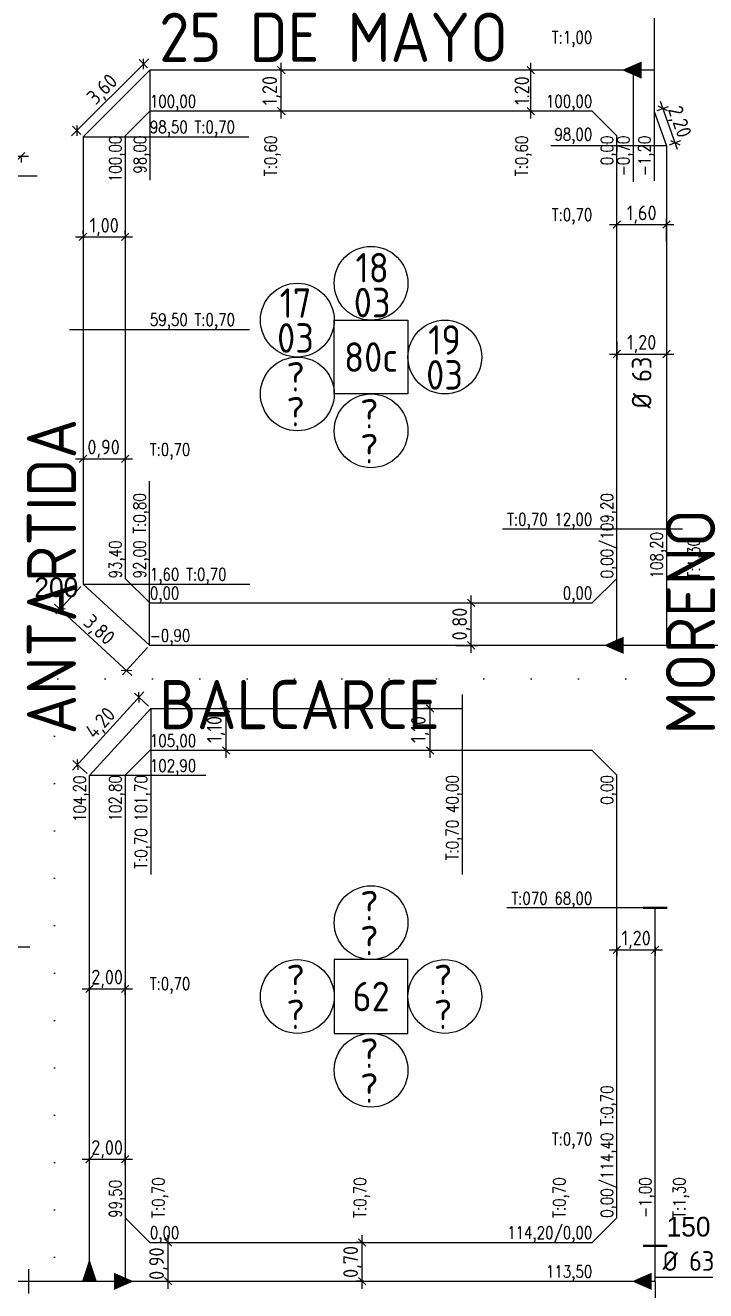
# Model space of a CAD drawing. Extents: x -48 to 13651, y -112 to 3468.
# Drawn here: x 2791.9 to 2930.3, y 1359.3 to 1616.6 of the extents above; entities that cross this region are included whole.
import ezdxf
from ezdxf.enums import TextEntityAlignment as Align

# ---------------------------------------------------------------- set-up
doc = ezdxf.new("R2010")
doc.units = 0
doc.header["$LTSCALE"] = 6
doc.header["$MEASUREMENT"] = 0
doc.linetypes.add('DOT2', pattern=[3.175, 0, -3.175])
doc.layers.get('0').update_dxf_attribs({"linetype": 'CONTINUOUS'})
doc.layers.get('DEFPOINTS').update_dxf_attribs({"linetype": 'CONTINUOUS'})
for name, color, linetype in [('A50', 40, 'CONTINUOUS'), ('AMPLIACIONES', 2, 'CONTINUOUS'), ('CAS', 7, 'CONTINUOUS'), ('Caño 110mm', 170, 'CONTINUOUS'), ('COTA', 2, 'CONTINUOUS'), ('Cotas', 7, 'CONTINUOUS'), ('MANZANAS', 7, 'CONTINUOUS'), ('NUMCASA', 12, 'CONTINUOUS'), ('NUMERO-CROQUIS', 13, 'CONTINUOUS'), ('NUMERO-MANZANA', 4, 'CONTINUOUS'), ('PROGRESIVA', 60, 'CONTINUOUS'), ('RADIO', 4, 'DOT2'), ('REDUCCIONES', 13, 'CONTINUOUS'), ('TXTDIAMETRO', 7, 'CONTINUOUS')]:
    doc.layers.add(name, color=color, linetype=linetype)
doc.layers.add('ATENCION', color=7, linetype='CONTINUOUS', plot=False)
doc.styles.add('ABADIMTCONDE', font='isocp.shx')
doc.styles.add('GEOSLAB703LTBT', font='isocp.shx', dxfattribs={"width": 0.9, "height": 8})
doc.styles.add('GOTHICE', font='GOTHICE.shx', dxfattribs={"height": 0.6})
doc.styles.add('ROMANS', font='romans.shx', dxfattribs={"width": 0.8, "height": 2.5})
doc.dimstyles.new('COTA02', dxfattribs={"dimtxt": 3, "dimasz": 1.5, "dimexe": 1.25, "dimexo": 0.625, "dimgap": 0.3, "dimtad": 1, "dimtoh": 1, "dimdsep": 46, "dimlunit": 6, "dimtxsty": 'ABADIMTCONDE', "dimblk1": 'OBLIQUE', "dimblk2": 'OBLIQUE', "dimsah": 1, "dimcen": 2.5, "dimdle": 1.5, "dimclrd": 60, "dimclre": 60, "dimclrt": 256, "dimadec": 0, "dimazin": 0, "dimtfac": 1, "dimtix": 1, "dimtofl": 0, "dimtmove": 0, "dimatfit": 0, "dimldrblk": 'OBLIQUE', "dimfxl": 1, "dimtolj": 1, "dimtzin": 0, "dimarcsym": 0})

# ---------------------------------------------------------------- blocks, each defined once
blk = doc.blocks.new('CUPLARED')
at = {"layer": 'REDUCCIONES'}
blk.add_lwpolyline([(4, 0, 0, 3.5, 0), (0, 0, 3.5, 3.5, 0)], format="xyseb", dxfattribs=at)
blk = doc.blocks.new('D63')
at = {"layer": 'TXTDIAMETRO', "color": 7, "ltscale": 0.1, "style": 'ABADIMTCONDE'}
blk.add_text('Ø 63', height=4, dxfattribs=at).set_placement((0, 0), align=Align.MIDDLE)
blk = doc.blocks.new('CUADRADO')
at = {"layer": 'NUMERO-MANZANA', "linetype": 'Continuous'}
blk.add_lwpolyline([(-7.5, -7.5), (7.5, -7.5), (7.5, 7.5), (-7.5, 7.5)], close=True, dxfattribs=at)
blk = doc.blocks.new('_OBLIQUE')
at = {"color": 0, "linetype": 'ByBlock'}
blk.add_line((-0.5, -0.5), (0.5, 0.5), dxfattribs=at)
blk = doc.blocks.new('*D1303')
at = {"layer": 'COTA', "color": 60, "lineweight": -2, "transparency": 16777216}
for p, q in [((2780.73, 1589.96), (2792.57, 1589.96)), ((2782.23, 1589.71), (2782.23, 1588.71)), ((2791.07, 1589.71), (2791.07, 1588.71))]:
    blk.add_line(p, q, dxfattribs=at)
at = {"layer": 'DEFPOINTS', "color": 0, "transparency": 16777216}
for p in [(2782.23, 1590.33), (2791.07, 1590.34), (2791.07, 1589.96)]:
    blk.add_point(p, dxfattribs=at)
at = {"layer": 'COTA', "color": 60, "lineweight": -2, "transparency": 16777216, "xscale": 1.5, "yscale": 1.5, "zscale": 1.5, "rotation": 180}
blk.add_blockref('_OBLIQUE', (2782.23, 1589.96), dxfattribs=at)
at = {"layer": 'COTA', "color": 60, "lineweight": -2, "transparency": 16777216, "xscale": 1.5, "yscale": 1.5, "zscale": 1.5}
blk.add_blockref('_OBLIQUE', (2791.07, 1589.96), dxfattribs=at)
at = {"layer": 'COTA', "transparency": 16777216, "insert": (2786.65, 1591.98), "char_height": 3, "attachment_point": 5, "style": 'ABADIMTCONDE'}
blk.add_mtext('\\A1;1,00', dxfattribs=at)
blk = doc.blocks.new('*D1304')
at = {"layer": 'COTA', "color": 60, "lineweight": -2, "transparency": 16777216}
for p, q in [((2801.32, 1594.12), (2817.02, 1609.8)), ((2816.78, 1607.92), (2815.08, 1609.62)), ((2803.2, 1594.36), (2801.5, 1596.07))]:
    blk.add_line(p, q, dxfattribs=at)
at = {"layer": 'DEFPOINTS', "color": 0, "transparency": 16777216}
for p in [(2815.96, 1608.74), (2817.22, 1607.48), (2803.64, 1593.92)]:
    blk.add_point(p, dxfattribs=at)
at = {"layer": 'COTA', "color": 60, "lineweight": -2, "transparency": 16777216, "xscale": 1.5, "yscale": 1.5, "zscale": 1.5}
for p, rotation in [((2815.96, 1608.74), 44.95702840239235), ((2802.38, 1595.18), 224.9570284023924)]:
    blk.add_blockref('_OBLIQUE', p, dxfattribs=dict(at, rotation=rotation))
at = {"layer": 'COTA', "transparency": 16777216, "insert": (2807.74, 1603.39), "char_height": 3, "attachment_point": 5, "rotation": 44.957, "style": 'ABADIMTCONDE'}
blk.add_mtext('\\A1;3,60', dxfattribs=at)
blk = doc.blocks.new('*D1305')
at = {"layer": 'COTA', "color": 60, "lineweight": -2, "transparency": 16777216}
for p, q in [((2803.64, 1574.18), (2803.64, 1574.81)), ((2812.23, 1574.18), (2812.23, 1574.81)), ((2802.14, 1573.56), (2813.73, 1573.56))]:
    blk.add_line(p, q, dxfattribs=at)
at = {"layer": 'DEFPOINTS', "color": 0, "transparency": 16777216}
for p in [(2803.64, 1573.56), (2812.23, 1573.56), (2812.23, 1573.56)]:
    blk.add_point(p, dxfattribs=at)
at = {"layer": 'COTA', "color": 60, "lineweight": -2, "transparency": 16777216, "xscale": 1.5, "yscale": 1.5, "zscale": 1.5, "rotation": 180}
blk.add_blockref('_OBLIQUE', (2803.64, 1573.56), dxfattribs=at)
at = {"layer": 'COTA', "color": 60, "lineweight": -2, "transparency": 16777216, "xscale": 1.5, "yscale": 1.5, "zscale": 1.5}
blk.add_blockref('_OBLIQUE', (2812.23, 1573.56), dxfattribs=at)
at = {"layer": 'COTA', "transparency": 16777216, "insert": (2807.94, 1575.58), "char_height": 3, "attachment_point": 5, "style": 'ABADIMTCONDE'}
blk.add_mtext('\\A1;1,00', dxfattribs=at)
blk = doc.blocks.new('*D1306')
at = {"layer": 'DEFPOINTS', "color": 0, "transparency": 16777216}
for p in [(2843.98, 1607.48), (2843.98, 1607.48), (2843.98, 1599.15)]:
    blk.add_point(p, dxfattribs=at)
at = {"layer": 'PROGRESIVA', "color": 60, "lineweight": -2, "transparency": 16777216}
for p, q in [((2843.98, 1597.65), (2843.98, 1608.98)), ((2843.35, 1607.48), (2842.73, 1607.48)), ((2843.35, 1599.15), (2842.73, 1599.15))]:
    blk.add_line(p, q, dxfattribs=at)
at = {"layer": 'PROGRESIVA', "color": 60, "lineweight": -2, "transparency": 16777216, "xscale": 1.5, "yscale": 1.5, "zscale": 1.5}
for p, rotation in [((2843.98, 1607.48), 90), ((2843.98, 1599.15), 270)]:
    blk.add_blockref('_OBLIQUE', p, dxfattribs=dict(at, rotation=rotation))
at = {"layer": 'PROGRESIVA', "transparency": 16777216, "insert": (2841.95, 1603.31), "char_height": 3, "attachment_point": 5, "rotation": 90, "style": 'ABADIMTCONDE'}
blk.add_mtext('\\A1;1,20', dxfattribs=at)
blk = doc.blocks.new('*D1307')
at = {"layer": 'DEFPOINTS', "color": 0, "transparency": 16777216}
for p in [(2894.71, 1607.48), (2894.71, 1607.48), (2894.71, 1599.15)]:
    blk.add_point(p, dxfattribs=at)
at = {"layer": 'PROGRESIVA', "color": 60, "lineweight": -2, "transparency": 16777216}
for p, q in [((2894.71, 1597.65), (2894.71, 1608.98)), ((2894.09, 1607.48), (2893.46, 1607.48)), ((2894.09, 1599.15), (2893.46, 1599.15))]:
    blk.add_line(p, q, dxfattribs=at)
at = {"layer": 'PROGRESIVA', "color": 60, "lineweight": -2, "transparency": 16777216, "xscale": 1.5, "yscale": 1.5, "zscale": 1.5}
for p, rotation in [((2894.71, 1607.48), 90), ((2894.71, 1599.15), 270)]:
    blk.add_blockref('_OBLIQUE', p, dxfattribs=dict(at, rotation=rotation))
at = {"layer": 'PROGRESIVA', "transparency": 16777216, "insert": (2892.91, 1603.31), "char_height": 3, "attachment_point": 5, "rotation": 90, "style": 'ABADIMTCONDE'}
blk.add_mtext('\\A1;1.20', dxfattribs=at)
blk = doc.blocks.new('*D1308')
at = {"layer": 'DEFPOINTS', "color": 0, "transparency": 16777216}
for p in [(2919.85, 1599.04), (2921.6, 1599.66), (2922.33, 1592.1)]:
    blk.add_point(p, dxfattribs=at)
at = {"layer": 'PROGRESIVA', "color": 60, "lineweight": -2, "transparency": 16777216}
for p, q in [((2924.58, 1591.31), (2921.09, 1601.07)), ((2920.44, 1599.25), (2922.77, 1600.08)), ((2922.92, 1592.31), (2925.25, 1593.15))]:
    blk.add_line(p, q, dxfattribs=at)
at = {"layer": 'PROGRESIVA', "color": 60, "lineweight": -2, "transparency": 16777216, "xscale": 1.5, "yscale": 1.5, "zscale": 1.5}
for p, rotation in [((2921.6, 1599.66), 109.681065124831), ((2924.08, 1592.73), 289.681065124831)]:
    blk.add_blockref('_OBLIQUE', p, dxfattribs=dict(at, rotation=rotation))
at = {"layer": 'PROGRESIVA', "transparency": 16777216, "insert": (2924.74, 1596.88), "char_height": 3, "attachment_point": 5, "rotation": 289.6811, "style": 'ABADIMTCONDE'}
blk.add_mtext('\\A1;2,20', dxfattribs=at)
blk = doc.blocks.new('*D1309')
at = {"layer": 'DEFPOINTS', "color": 0, "transparency": 16777216}
for p in [(2922.33, 1576.07), (2912.23, 1572.07), (2922.33, 1572.07)]:
    blk.add_point(p, dxfattribs=at)
at = {"layer": 'PROGRESIVA', "color": 60, "lineweight": -2, "transparency": 16777216}
for p, q in [((2912.23, 1572.69), (2912.23, 1577.32)), ((2922.33, 1572.69), (2922.33, 1577.32)), ((2910.73, 1576.07), (2923.83, 1576.07))]:
    blk.add_line(p, q, dxfattribs=at)
at = {"layer": 'PROGRESIVA', "color": 60, "lineweight": -2, "transparency": 16777216, "xscale": 1.5, "yscale": 1.5, "zscale": 1.5, "rotation": 180}
blk.add_blockref('_OBLIQUE', (2912.23, 1576.07), dxfattribs=at)
at = {"layer": 'PROGRESIVA', "color": 60, "lineweight": -2, "transparency": 16777216, "xscale": 1.5, "yscale": 1.5, "zscale": 1.5}
blk.add_blockref('_OBLIQUE', (2922.33, 1576.07), dxfattribs=at)
at = {"layer": 'PROGRESIVA', "transparency": 16777216, "insert": (2917.28, 1578.1), "char_height": 3, "attachment_point": 5, "style": 'ABADIMTCONDE'}
blk.add_mtext('\\A1;1,60', dxfattribs=at)
blk = doc.blocks.new('*D1310')
at = {"layer": 'DEFPOINTS', "color": 0, "transparency": 16777216}
for p in [(2912.23, 1552.85), (2922.33, 1552.85), (2922.33, 1549.76)]:
    blk.add_point(p, dxfattribs=at)
at = {"layer": 'PROGRESIVA', "color": 60, "lineweight": -2, "transparency": 16777216}
for p, q in [((2912.23, 1552.22), (2912.23, 1548.51)), ((2922.33, 1552.22), (2922.33, 1548.51)), ((2910.73, 1549.76), (2923.83, 1549.76))]:
    blk.add_line(p, q, dxfattribs=at)
at = {"layer": 'PROGRESIVA', "color": 60, "lineweight": -2, "transparency": 16777216, "xscale": 1.5, "yscale": 1.5, "zscale": 1.5, "rotation": 180}
blk.add_blockref('_OBLIQUE', (2912.23, 1549.76), dxfattribs=at)
at = {"layer": 'PROGRESIVA', "color": 60, "lineweight": -2, "transparency": 16777216, "xscale": 1.5, "yscale": 1.5, "zscale": 1.5}
blk.add_blockref('_OBLIQUE', (2922.33, 1549.76), dxfattribs=at)
at = {"layer": 'PROGRESIVA', "transparency": 16777216, "insert": (2917.28, 1551.79), "char_height": 3, "attachment_point": 5, "style": 'ABADIMTCONDE'}
blk.add_mtext('\\A1;1,20', dxfattribs=at)
blk = doc.blocks.new('Tapa')
at = {"layer": 'Cotas', "lineweight": 40, "ltscale": 3}
blk.add_line((-2.43, 0), (2.43, 0), dxfattribs=at)
blk = doc.blocks.new('*D1748')
at = {"layer": 'COTA', "color": 60, "lineweight": -2, "transparency": 16777216}
for p, q in [((2860.75, 1369.15), (2859.2, 1369.15)), ((2860.45, 1359.74), (2860.45, 1370.65)), ((2860.75, 1361.24), (2859.2, 1361.24))]:
    blk.add_line(p, q, dxfattribs=at)
at = {"layer": 'DEFPOINTS', "color": 0, "transparency": 16777216}
for p in [(2860.45, 1369.15), (2861.38, 1369.15), (2861.38, 1361.24)]:
    blk.add_point(p, dxfattribs=at)
at = {"layer": 'COTA', "color": 60, "lineweight": -2, "transparency": 16777216, "xscale": 1.5, "yscale": 1.5, "zscale": 1.5}
for p, rotation in [((2860.45, 1369.15), 90), ((2860.45, 1361.24), 270)]:
    blk.add_blockref('_OBLIQUE', p, dxfattribs=dict(at, rotation=rotation))
at = {"layer": 'COTA', "transparency": 16777216, "insert": (2858.43, 1365.18), "char_height": 3, "attachment_point": 5, "rotation": 90, "style": 'ABADIMTCONDE'}
blk.add_mtext('\\A1;0,70', dxfattribs=at)
blk = doc.blocks.new('*D1749')
at = {"layer": 'COTA', "color": 60, "lineweight": -2, "transparency": 16777216}
for p, q in [((2820.69, 1369.15), (2822.22, 1369.15)), ((2820.97, 1359.74), (2820.97, 1370.65)), ((2820.69, 1361.24), (2822.22, 1361.24))]:
    blk.add_line(p, q, dxfattribs=at)
at = {"layer": 'DEFPOINTS', "color": 0, "transparency": 16777216}
for p in [(2820.06, 1369.15), (2820.97, 1369.15), (2820.06, 1361.24)]:
    blk.add_point(p, dxfattribs=at)
at = {"layer": 'COTA', "color": 60, "lineweight": -2, "transparency": 16777216, "xscale": 1.5, "yscale": 1.5, "zscale": 1.5}
for p, rotation in [((2820.97, 1369.15), 90), ((2820.97, 1361.24), 270)]:
    blk.add_blockref('_OBLIQUE', p, dxfattribs=dict(at, rotation=rotation))
at = {"layer": 'COTA', "transparency": 16777216, "insert": (2818.95, 1364.83), "char_height": 3, "attachment_point": 5, "rotation": 90, "style": 'ABADIMTCONDE'}
blk.add_mtext('\\A1;0,90', dxfattribs=at)
blk = doc.blocks.new('*D1750')
at = {"layer": 'COTA', "color": 60, "lineweight": -2, "transparency": 16777216}
for p, q in [((2804.94, 1384.76), (2804.94, 1387.31)), ((2812.23, 1384.76), (2812.23, 1387.31)), ((2803.44, 1386.06), (2813.73, 1386.06))]:
    blk.add_line(p, q, dxfattribs=at)
at = {"layer": 'DEFPOINTS', "color": 0, "transparency": 16777216}
for p in [(2804.94, 1384.14), (2812.23, 1386.06), (2812.23, 1384.14)]:
    blk.add_point(p, dxfattribs=at)
at = {"layer": 'COTA', "color": 60, "lineweight": -2, "transparency": 16777216, "xscale": 1.5, "yscale": 1.5, "zscale": 1.5, "rotation": 180}
blk.add_blockref('_OBLIQUE', (2804.94, 1386.06), dxfattribs=at)
at = {"layer": 'COTA', "color": 60, "lineweight": -2, "transparency": 16777216, "xscale": 1.5, "yscale": 1.5, "zscale": 1.5}
blk.add_blockref('_OBLIQUE', (2812.23, 1386.06), dxfattribs=at)
at = {"layer": 'COTA', "transparency": 16777216, "insert": (2808.55, 1388.09), "char_height": 3, "attachment_point": 5, "style": 'ABADIMTCONDE'}
blk.add_mtext('\\A1;2,00', dxfattribs=at)
blk = doc.blocks.new('*D1751')
at = {"layer": 'COTA', "color": 60, "lineweight": -2, "transparency": 16777216}
for p, q in [((2803.44, 1420.7), (2813.73, 1420.7)), ((2804.94, 1419.4), (2804.94, 1421.95)), ((2812.23, 1419.4), (2812.23, 1421.95))]:
    blk.add_line(p, q, dxfattribs=at)
at = {"layer": 'DEFPOINTS', "color": 0, "transparency": 16777216}
for p in [(2812.23, 1420.7), (2804.94, 1418.78), (2812.23, 1418.78)]:
    blk.add_point(p, dxfattribs=at)
at = {"layer": 'COTA', "color": 60, "lineweight": -2, "transparency": 16777216, "xscale": 1.5, "yscale": 1.5, "zscale": 1.5, "rotation": 180}
blk.add_blockref('_OBLIQUE', (2804.94, 1420.7), dxfattribs=at)
at = {"layer": 'COTA', "color": 60, "lineweight": -2, "transparency": 16777216, "xscale": 1.5, "yscale": 1.5, "zscale": 1.5}
blk.add_blockref('_OBLIQUE', (2812.23, 1420.7), dxfattribs=at)
at = {"layer": 'COTA', "transparency": 16777216, "insert": (2808.55, 1422.73), "char_height": 3, "attachment_point": 5, "style": 'ABADIMTCONDE'}
blk.add_mtext('\\A1;2,00', dxfattribs=at)
blk = doc.blocks.new('*D1752')
at = {"layer": 'COTA', "color": 60, "lineweight": -2, "transparency": 16777216}
for p, q in [((2801.5, 1465.18), (2816.04, 1481.05)), ((2816.99, 1478.14), (2814.1, 1480.79)), ((2804.48, 1464.49), (2801.59, 1467.13))]:
    blk.add_line(p, q, dxfattribs=at)
at = {"layer": 'DEFPOINTS', "color": 0, "transparency": 16777216}
for p in [(2815.02, 1479.94), (2817.45, 1477.72), (2804.94, 1464.07)]:
    blk.add_point(p, dxfattribs=at)
at = {"layer": 'COTA', "color": 60, "lineweight": -2, "transparency": 16777216, "xscale": 1.5, "yscale": 1.5, "zscale": 1.5}
for p, rotation in [((2815.02, 1479.94), 47.50909150167799), ((2802.52, 1466.29), 227.509091501678)]:
    blk.add_blockref('_OBLIQUE', p, dxfattribs=dict(at, rotation=rotation))
at = {"layer": 'COTA', "transparency": 16777216, "insert": (2807.37, 1474.59), "char_height": 3, "attachment_point": 5, "rotation": 47.5091, "style": 'ABADIMTCONDE'}
blk.add_mtext('\\A1;4,20', dxfattribs=at)
blk = doc.blocks.new('*D1753')
at = {"layer": 'COTA', "color": 60, "lineweight": -2, "transparency": 16777216}
for p, q in [((2874.23, 1467.65), (2874.23, 1479.22)), ((2873.95, 1477.72), (2872.98, 1477.72)), ((2873.95, 1469.15), (2872.98, 1469.15))]:
    blk.add_line(p, q, dxfattribs=at)
at = {"layer": 'DEFPOINTS', "color": 0, "transparency": 16777216}
for p in [(2874.23, 1477.72), (2874.58, 1477.72), (2874.58, 1469.15)]:
    blk.add_point(p, dxfattribs=at)
at = {"layer": 'COTA', "color": 60, "lineweight": -2, "transparency": 16777216, "xscale": 1.5, "yscale": 1.5, "zscale": 1.5}
for p, rotation in [((2874.23, 1477.72), 90), ((2874.23, 1469.15), 270)]:
    blk.add_blockref('_OBLIQUE', p, dxfattribs=dict(at, rotation=rotation))
at = {"layer": 'COTA', "transparency": 16777216, "insert": (2872.2, 1473.44), "char_height": 3, "attachment_point": 5, "rotation": 90, "style": 'ABADIMTCONDE'}
blk.add_mtext('\\A1;1,10', dxfattribs=at)
blk = doc.blocks.new('*D1754')
at = {"layer": 'COTA', "color": 60, "lineweight": -2, "transparency": 16777216}
for p, q in [((2832.73, 1467.65), (2832.73, 1479.22)), ((2832.46, 1477.72), (2831.48, 1477.72)), ((2832.46, 1469.15), (2831.48, 1469.15))]:
    blk.add_line(p, q, dxfattribs=at)
at = {"layer": 'DEFPOINTS', "color": 0, "transparency": 16777216}
for p in [(2832.73, 1477.72), (2833.08, 1477.72), (2833.08, 1469.15)]:
    blk.add_point(p, dxfattribs=at)
at = {"layer": 'COTA', "color": 60, "lineweight": -2, "transparency": 16777216, "xscale": 1.5, "yscale": 1.5, "zscale": 1.5}
for p, rotation in [((2832.73, 1477.72), 90), ((2832.73, 1469.15), 270)]:
    blk.add_blockref('_OBLIQUE', p, dxfattribs=dict(at, rotation=rotation))
at = {"layer": 'COTA', "transparency": 16777216, "insert": (2830.7, 1473.44), "char_height": 3, "attachment_point": 5, "rotation": 90, "style": 'ABADIMTCONDE'}
blk.add_mtext('\\A1;1,10', dxfattribs=at)
blk = doc.blocks.new('*D1761')
at = {"layer": 'COTA', "color": 60, "lineweight": -2, "transparency": 16777216}
for p, q in [((2910.73, 1428.64), (2921.5, 1428.64)), ((2912.23, 1429.23), (2912.23, 1427.39)), ((2920, 1429.23), (2920, 1427.39))]:
    blk.add_line(p, q, dxfattribs=at)
at = {"layer": 'DEFPOINTS', "color": 0, "transparency": 16777216}
for p in [(2912.23, 1429.86), (2920, 1429.86), (2920, 1428.64)]:
    blk.add_point(p, dxfattribs=at)
at = {"layer": 'COTA', "color": 60, "lineweight": -2, "transparency": 16777216, "xscale": 1.5, "yscale": 1.5, "zscale": 1.5, "rotation": 180}
blk.add_blockref('_OBLIQUE', (2912.23, 1428.64), dxfattribs=at)
at = {"layer": 'COTA', "color": 60, "lineweight": -2, "transparency": 16777216, "xscale": 1.5, "yscale": 1.5, "zscale": 1.5}
blk.add_blockref('_OBLIQUE', (2920, 1428.64), dxfattribs=at)
at = {"layer": 'COTA', "transparency": 16777216, "insert": (2916.16, 1430.67), "char_height": 3, "attachment_point": 5, "style": 'ABADIMTCONDE'}
blk.add_mtext('\\A1;1,20', dxfattribs=at)
blk = doc.blocks.new('*D1788')
at = {"layer": 'DEFPOINTS', "color": 0, "transparency": 16777216}
for p in [(2803.64, 1502.96), (2817.17, 1490.53), (2812.49, 1485.45)]:
    blk.add_point(p, dxfattribs=at)
at = {"layer": 'PROGRESIVA', "color": 60, "lineweight": -2, "transparency": 16777216}
for p, q in [((2803.22, 1502.5), (2798.12, 1496.96)), ((2797.86, 1498.89), (2813.6, 1484.43)), ((2816.74, 1490.07), (2811.65, 1484.53))]:
    blk.add_line(p, q, dxfattribs=at)
at = {"layer": 'PROGRESIVA', "color": 60, "lineweight": -2, "transparency": 16777216, "xscale": 1.5, "yscale": 1.5, "zscale": 1.5}
for p, rotation in [((2798.97, 1497.88), 137.4177708432337), ((2812.49, 1485.45), 317.4177708432337)]:
    blk.add_blockref('_OBLIQUE', p, dxfattribs=dict(at, rotation=rotation))
at = {"layer": 'PROGRESIVA', "transparency": 16777216, "insert": (2806.74, 1493.48), "char_height": 3, "attachment_point": 5, "rotation": 317.4178, "style": 'ABADIMTCONDE'}
blk.add_mtext('\\A1;3,80', dxfattribs=at)
blk = doc.blocks.new('*D1789')
at = {"layer": 'DEFPOINTS', "color": 0, "transparency": 16777216}
for p in [(2803.64, 1528.86), (2812.23, 1528.86), (2812.23, 1528.47)]:
    blk.add_point(p, dxfattribs=at)
at = {"layer": 'PROGRESIVA', "color": 60, "lineweight": -2, "transparency": 16777216}
for p, q in [((2802.14, 1528.47), (2813.73, 1528.47)), ((2803.64, 1528.23), (2803.64, 1527.22)), ((2812.23, 1528.23), (2812.23, 1527.22))]:
    blk.add_line(p, q, dxfattribs=at)
at = {"layer": 'PROGRESIVA', "color": 60, "lineweight": -2, "transparency": 16777216, "xscale": 1.5, "yscale": 1.5, "zscale": 1.5, "rotation": 180}
blk.add_blockref('_OBLIQUE', (2803.64, 1528.47), dxfattribs=at)
at = {"layer": 'PROGRESIVA', "color": 60, "lineweight": -2, "transparency": 16777216, "xscale": 1.5, "yscale": 1.5, "zscale": 1.5}
blk.add_blockref('_OBLIQUE', (2812.23, 1528.47), dxfattribs=at)
at = {"layer": 'PROGRESIVA', "transparency": 16777216, "insert": (2807.83, 1530.49), "char_height": 3, "attachment_point": 5, "style": 'ABADIMTCONDE'}
blk.add_mtext('\\A1;0,90', dxfattribs=at)
blk = doc.blocks.new('*D1790')
at = {"layer": 'DEFPOINTS', "color": 0, "transparency": 16777216}
for p in [(2878.85, 1499.15), (2882.62, 1499.15), (2878.85, 1490.53)]:
    blk.add_point(p, dxfattribs=at)
at = {"layer": 'PROGRESIVA', "color": 60, "lineweight": -2, "transparency": 16777216}
for p, q in [((2882.62, 1489.03), (2882.62, 1500.65)), ((2879.48, 1499.15), (2883.87, 1499.15)), ((2879.48, 1490.53), (2883.87, 1490.53))]:
    blk.add_line(p, q, dxfattribs=at)
at = {"layer": 'PROGRESIVA', "color": 60, "lineweight": -2, "transparency": 16777216, "xscale": 1.5, "yscale": 1.5, "zscale": 1.5}
for p, rotation in [((2882.62, 1499.15), 90), ((2882.62, 1490.53), 270)]:
    blk.add_blockref('_OBLIQUE', p, dxfattribs=dict(at, rotation=rotation))
at = {"layer": 'PROGRESIVA', "transparency": 16777216, "insert": (2880.6, 1494.86), "char_height": 3, "attachment_point": 5, "rotation": 90, "style": 'ABADIMTCONDE'}
blk.add_mtext('\\A1;0,80', dxfattribs=at)

msp = doc.modelspace()

# ---------------------------------------------------------------- linework, layer by layer
at = {"layer": 'A50', "ltscale": 0.1}
for p, q in [((2817.218, 1607.479), (2803.64, 1593.922)), ((2915.562, 1607.479), (2817.218, 1607.479)), ((2803.64, 1593.922), (2803.64, 1554.752))]:
    msp.add_line(p, q, dxfattribs=at)
at = {"layer": 'A50'}
for p, q in [((2803.64, 1554.752), (2803.64, 1502.965)), ((2803.64, 1502.965), (2817.168, 1490.533)), ((2817.168, 1490.533), (2912.234, 1490.533)), ((2804.944, 1464.067), (2817.451, 1477.721)), ((2817.451, 1477.721), (2880.777, 1477.721)), ((2804.944, 1361.235), (2804.944, 1464.067)), ((2920.003, 1368.456), (2920.003, 1437.145)), ((2811.928, 1361.235), (2920.003, 1361.235))]:
    msp.add_line(p, q, dxfattribs=at)
at = {"layer": 'CAS', "ltscale": 0.1}
for p, q in [((2794.3, 1585.924), (2787.849, 1585.924)), ((2800.904, 1554.752), (2806.377, 1554.752)), ((2925.56, 1514.161), (2919.11, 1514.161)), ((2880.777, 1480.548), (2880.777, 1474.894)), ((2792.846, 1429.145), (2787.192, 1429.145)), ((2792.614, 1358.735), (2792.614, 1363.735))]:
    msp.add_line(p, q, dxfattribs=at)
at = {"layer": 'Caño 110mm', "ltscale": 0.1}
for p, q in [((2919.854, 1657.192), (2919.854, 1599.039)), ((2919.74, 1607.479), (2915.562, 1607.479)), ((2919.854, 1599.039), (2922.335, 1592.103)), ((2922.335, 1592.103), (2922.335, 1514.161)), ((2922.335, 1514.161), (2922.335, 1490.533)), ((2912.234, 1490.533), (2922.335, 1490.533)), ((2922.335, 1490.533), (2934.762, 1490.533)), ((2674.298, 1361.235), (2792.614, 1361.235))]:
    msp.add_line(p, q, dxfattribs=at)
at = {"layer": 'Caño 110mm'}
for p, q in [((2920.003, 1362.05), (2920.003, 1368.456)), ((2792.614, 1361.235), (2804.944, 1361.235)), ((2804.944, 1361.235), (2811.928, 1361.235)), ((2920.003, 1361.235), (2920.003, 1362.05)), ((2920.003, 1362.05), (2934.27, 1362.05)), ((2920.003, 1361.235), (2920.003, 1347.658))]:
    msp.add_line(p, q, dxfattribs=at)
at = {"layer": 'MANZANAS'}
for p, q in [((2817.234, 1599.145), (2812.234, 1594.145)), ((2907.234, 1599.145), (2817.234, 1599.145)), ((2907.234, 1599.145), (2912.234, 1594.145)), ((2812.234, 1594.145), (2812.234, 1504.145)), ((2912.234, 1504.145), (2912.234, 1594.145)), ((2812.234, 1504.145), (2817.234, 1499.145)), ((2912.234, 1504.145), (2907.234, 1499.145)), ((2817.234, 1499.145), (2907.234, 1499.145)), ((2817.234, 1469.145), (2812.234, 1464.145)), ((2907.234, 1469.145), (2817.234, 1469.145)), ((2907.234, 1469.145), (2912.234, 1464.145)), ((2812.234, 1464.145), (2812.234, 1374.145)), ((2912.234, 1374.145), (2912.234, 1464.145)), ((2817.234, 1369.145), (2812.234, 1374.145)), ((2907.234, 1369.145), (2912.234, 1374.145)), ((2817.234, 1369.145), (2907.234, 1369.145))]:
    msp.add_line(p, q, dxfattribs=at)
at = {"layer": 'NUMERO-CROQUIS'}
for centre in [(2862.234, 1564.145), (2847.234, 1556.645), (2877.234, 1549.145), (2847.234, 1541.645), (2862.234, 1534.145), (2862.234, 1434.145), (2847.234, 1419.145), (2877.234, 1419.145), (2862.234, 1404.145)]:
    msp.add_circle(centre, 7.5, dxfattribs=at)
at = {"layer": 'NUMERO-MANZANA'}
msp.add_lwpolyline([(2854.734, 1556.645), (2869.734, 1556.645), (2869.734, 1541.645), (2854.734, 1541.645)], close=True, dxfattribs=at)
at = {"layer": 'PROGRESIVA'}
for p, q in [((2817.218, 1607.479), (2817.218, 1585.103)), ((2915.562, 1607.479), (2915.562, 1584.794)), ((2919.854, 1599.039), (2919.854, 1584.948)), ((2803.64, 1593.922), (2837.344, 1593.922)), ((2922.335, 1592.103), (2898.777, 1592.103)), ((2803.64, 1554.752), (2837.532, 1554.752)), ((2817.168, 1490.533), (2817.168, 1523.926)), ((2922.335, 1514.161), (2888.974, 1514.161)), ((2803.64, 1502.965), (2837.587, 1502.965)), ((2912.234, 1490.533), (2912.234, 1504.145)), ((2817.451, 1477.721), (2817.451, 1443.923)), ((2880.777, 1477.721), (2880.777, 1443.923)), ((2828.619, 1464.067), (2804.944, 1464.067)), ((2920.003, 1437.145), (2889.873, 1437.145)), ((2812.234, 1374.145), (2812.234, 1361.235))]:
    msp.add_line(p, q, dxfattribs=at)
at = {"layer": 'RADIO', "color": 4, "ltscale": 0.5}
for p, q in [((2288.412, 1483.715), (3317.931, 1483.715)), ((2797.835, 971.543), (2797.835, 1483.715))]:
    msp.add_line(p, q, dxfattribs=at)
at = {"layer": 'REDUCCIONES'}
msp.add_lwpolyline([(2804.944, 1361.235, 3, 0, 0), (2804.944, 1365.795, 0, 0, 0)], format="xyseb", dxfattribs=at)

# ---------------------------------------------------------------- block references
at = {"layer": 'AMPLIACIONES', "ltscale": 0.1}
for name, p, rotation in [('CUPLARED', (2917.274, 1607.479), 180), ('D63', (2917.274, 1543.955), 90)]:
    msp.add_blockref(name, p, dxfattribs=dict(at, rotation=rotation))
msp.add_blockref('CUADRADO', (2862.234, 1419.145), dxfattribs=at)
at = {"layer": 'CAS'}
for name, p in [('Tapa', (2920.003, 1437.145)), ('Tapa', (2920.003, 1368.456)), ('CUPLARED', (2809.928, 1361.235))]:
    msp.add_blockref(name, p, dxfattribs=at)
at = {"layer": 'CAS', "rotation": 180}
msp.add_blockref('CUPLARED', (2919.317, 1361.235), dxfattribs=at)
at = {"layer": 'PROGRESIVA', "rotation": 180}
msp.add_blockref('CUPLARED', (2913.612, 1490.533), dxfattribs=at)
at = {"layer": 'TXTDIAMETRO'}
msp.add_blockref('D63', (2926.801, 1365.367), dxfattribs=at)

# ---------------------------------------------------------------- texts
at = {"layer": 'ATENCION', "style": 'GEOSLAB703LTBT'}
for s, p in [('25 DE MAYO', (2819.141, 1614.145)), ('BALCARCE', (2819.141, 1478.487))]:
    msp.add_text(s, height=10, dxfattribs=at).set_placement(p, align=Align.MIDDLE_LEFT)
for s, p in [('ANTARTIDA', (2797.234, 1472.415)), ('MORENO', (2927.234, 1472.415))]:
    msp.add_text(s, height=10, rotation=90, dxfattribs=at).set_placement(p, align=Align.MIDDLE_LEFT)
at = {"layer": 'NUMCASA', "linetype": 'Continuous', "style": 'GOTHICE'}
msp.add_text('200', height=4, dxfattribs=at).set_placement((2798.209, 1499.145), align=Align.BOTTOM_CENTER)
at = {"layer": 'NUMCASA', "color": 12, "linetype": 'Continuous', "style": 'GOTHICE'}
msp.add_text('150', height=4, dxfattribs=at).set_placement((2926.819, 1369.145), align=Align.BOTTOM_CENTER)
at = {"layer": 'NUMERO-CROQUIS', "style": 'GEOSLAB703LTBT'}
for s, p in [('18', (2862.458, 1567.32)), ('17', (2846.866, 1560.116)), ('03', (2862.458, 1560.228)), ('03', (2846.866, 1553.024)), ('19', (2877.185, 1552.616)), ('?', (2846.866, 1545.116)), ('03', (2877.185, 1545.524)), ('?', (2846.866, 1538.024)), ('?', (2861.866, 1537.616)), ('?', (2861.866, 1530.524)), ('?', (2861.866, 1437.616)), ('?', (2861.866, 1430.524)), ('?', (2846.866, 1422.616)), ('?', (2876.866, 1422.616)), ('?', (2846.866, 1415.524)), ('?', (2876.866, 1415.524)), ('?', (2861.866, 1407.616)), ('?', (2861.866, 1400.524))]:
    msp.add_text(s, height=6, dxfattribs=at).set_placement(p, align=Align.MIDDLE)
at = {"layer": 'NUMERO-MANZANA', "style": 'GEOSLAB703LTBT'}
for s, p in [('80c', (2862.234, 1549.145)), ('62', (2862.234, 1419.145))]:
    msp.add_text(s, height=6, dxfattribs=at).set_placement(p, align=Align.MIDDLE)
at = {"layer": 'PROGRESIVA', "style": 'ROMANS', "width": 0.8}
for s, p in [('T:1,00', (2907.234, 1612.137)), ('100,00', (2907.234, 1599.145)), ('98,00', (2907.234, 1592.41)), ('T:0,70', (2907.234, 1576.073)), ('T:0,70 12,00', (2907.234, 1514.161)), ('0,00', (2907.234, 1499.145)), ('T:070 68,00', (2907.234, 1437.118)), ('T:0,70', (2907.234, 1388.172)), ('114,20/0,00', (2907.234, 1369.145)), ('113,50', (2907.234, 1361.235))]:
    msp.add_text(s, height=2.5, dxfattribs=at).set_placement(p, align=Align.BOTTOM_RIGHT)
for s, p in [('100,00', (2817.234, 1599.145)), ('98,50 T:0,70', (2817.234, 1593.922)), ('59,50 T:0,70', (2817.234, 1554.752)), ('T:0,70', (2817.234, 1528.349)), ('1,60 T:0,70', (2817.234, 1502.965)), ('0,00', (2817.234, 1499.145)), ('-0,90', (2817.234, 1490.533)), ('105,00', (2817.234, 1469.145)), ('102,90', (2817.234, 1464.083)), ('T:0,70', (2817.234, 1419.731)), ('0,00', (2817.234, 1369.145))]:
    msp.add_text(s, height=2.5, dxfattribs=at).set_placement(p, align=Align.BOTTOM_LEFT)
for s, p in [('100,00', (2812.234, 1594.145)), ('98,00', (2817.218, 1594.145)), ('T:0,60', (2843.823, 1594.145)), ('T:0,60', (2894.868, 1594.145)), ('0,00', (2912.234, 1594.145)), ('-0,70', (2915.562, 1594.145)), ('-1,20', (2919.854, 1594.145)), ('104,20', (2804.944, 1464.067)), ('102,80', (2812.234, 1464.145)), ('T:0,70 101,70', (2817.451, 1464.145)), ('T:0,70 40,00', (2880.777, 1464.145)), ('0,00', (2912.234, 1464.145))]:
    msp.add_text(s, height=2.5, rotation=90, dxfattribs=at).set_placement(p, align=Align.BOTTOM_RIGHT)
for s, p in [('92,00 T:0,80', (2817.168, 1504.145)), ('0,00/109,20', (2912.234, 1504.145)), ('108,20', (2922.335, 1504.145)), ('93,40', (2812.234, 1504.145)), ('T:1,30', (2929.894, 1504.145)), ('0,00/114,40 T:0,70', (2912.234, 1374.145)), ('99,50', (2812.234, 1374.145)), ('T:0,70', (2820.967, 1374.145)), ('T:0,70', (2861.999, 1374.145)), ('T:0,70', (2902.531, 1374.145)), ('-1,00', (2920.003, 1374.145)), ('T:1,30', (2926.927, 1374.145))]:
    msp.add_text(s, height=2.5, rotation=90, dxfattribs=at).set_placement(p, align=Align.BOTTOM_LEFT)

# ---------------------------------------------------------------- dimensions: what is measured, and where the dimension line sits
at = {"layer": 'COTA', "color": 12}
dim = msp.add_aligned_dim(p1=(2803.64, 1593.922), p2=(2817.218, 1607.479), distance=1.779, text='3,60', dimstyle='COTA02', dxfattribs=at)
dim.commit()
dim.dimension.update_dxf_attribs({"geometry": '*D1304', "text_midpoint": (2807.742, 1603.392)})
for base, p1, p2, picture, middle in [((2791.072, 1589.955), (2782.234, 1590.331), (2791.072, 1590.336), '*D1303', (2786.653, 1591.98)), ((2812.234, 1573.558), (2803.64, 1573.558), (2812.234, 1573.558), '*D1305', (2807.937, 1575.583))]:
    dim = msp.add_linear_dim(base=base, p1=p1, p2=p2, text='1,00', dimstyle='COTA02', dxfattribs=at)
    dim.commit()
    dim.dimension.update_dxf_attribs({"geometry": picture, "text_midpoint": middle})
at = {"layer": 'COTA'}
for base, p1, p2, angle, text, picture, middle, dimtype in [((2815.024, 1479.944), (2804.944, 1464.067), (2817.451, 1477.721), 47.50909, '4,20', '*D1752', (2808.868, 1473.224), 161), ((2832.728, 1477.721), (2833.08, 1469.145), (2833.08, 1477.721), 90, '1,10', '*D1754', (2832.728, 1473.439), 160), ((2874.228, 1477.721), (2874.579, 1469.145), (2874.579, 1477.721), 90, '1,10', '*D1753', (2874.228, 1473.439), 160), ((2820.975, 1369.145), (2820.062, 1361.235), (2820.062, 1369.145), 90, '0,90', '*D1749', (2820.975, 1364.835), 160), ((2860.455, 1369.145), (2861.376, 1361.235), (2861.376, 1369.145), 90, '0,70', '*D1748', (2860.455, 1365.178), 160)]:
    dim = msp.add_linear_dim(base=base, p1=p1, p2=p2, angle=angle, text=text, dimstyle='COTA02', dxfattribs=at)
    dim.commit()
    dim.dimension.update_dxf_attribs({"geometry": picture, "text_midpoint": middle, "dimtype": dimtype})
for base, p1, p2, text, picture, middle in [((2920.003, 1428.642), (2912.234, 1429.858), (2920.003, 1429.858), '1,20', '*D1761', (2916.16, 1428.642)), ((2812.234, 1420.702), (2804.944, 1418.777), (2812.234, 1418.777), '2,00', '*D1751', (2808.549, 1420.702)), ((2812.234, 1386.063), (2804.944, 1384.138), (2812.234, 1384.138), '2,00', '*D1750', (2808.549, 1386.063))]:
    dim = msp.add_linear_dim(base=base, p1=p1, p2=p2, text=text, dimstyle='COTA02', dxfattribs=at)
    dim.commit()
    dim.dimension.update_dxf_attribs({"geometry": picture, "text_midpoint": middle, "dimtype": 160})
at = {"layer": 'PROGRESIVA'}
for base, p1, p2, text, picture, middle in [((2843.977, 1607.479), (2843.977, 1599.145), (2843.977, 1607.479), '1,20', '*D1306', (2841.952, 1603.312)), ((2894.713, 1607.479), (2894.713, 1599.145), (2894.713, 1607.479), '1.20', '*D1307', (2892.913, 1603.312))]:
    dim = msp.add_linear_dim(base=base, p1=p1, p2=p2, angle=90, text=text, dimstyle='COTA02', dxfattribs=at)
    dim.commit()
    dim.dimension.update_dxf_attribs({"geometry": picture, "text_midpoint": middle})
dim = msp.add_aligned_dim(p1=(2922.335, 1592.103), p2=(2919.854, 1599.039), distance=-1.851, text='2,20', dimstyle='COTA02', dxfattribs=at)
dim.commit()
dim.dimension.update_dxf_attribs({"geometry": '*D1308', "text_midpoint": (2924.744, 1596.876)})
for base, p1, p2, text, picture, middle in [((2922.335, 1576.073), (2912.234, 1572.066), (2922.335, 1572.066), '1,60', '*D1309', (2917.284, 1578.098)), ((2922.335, 1549.765), (2912.234, 1552.847), (2922.335, 1552.847), '1,20', '*D1310', (2917.284, 1551.79))]:
    dim = msp.add_linear_dim(base=base, p1=p1, p2=p2, text=text, dimstyle='COTA02', dxfattribs=at)
    dim.commit()
    dim.dimension.update_dxf_attribs({"geometry": picture, "text_midpoint": middle})
dim = msp.add_linear_dim(base=(2812.234, 1528.468), p1=(2803.64, 1528.859), p2=(2812.234, 1528.859), text='0,90', dimstyle='COTA02', dxfattribs=at)
dim.commit()
dim.dimension.update_dxf_attribs({"geometry": '*D1789', "text_midpoint": (2807.832, 1528.468), "dimtype": 160})
for base, p1, p2, angle, text, picture, middle, dimtype in [((2812.493, 1485.447), (2803.64, 1502.965), (2817.168, 1490.533), 317.41777, '3,80', '*D1788', (2805.372, 1491.991), 161), ((2882.621, 1499.145), (2878.853, 1490.533), (2878.853, 1499.145), 90, '0,80', '*D1790', (2882.621, 1494.859), 160)]:
    dim = msp.add_linear_dim(base=base, p1=p1, p2=p2, angle=angle, text=text, dimstyle='COTA02', dxfattribs=at)
    dim.commit()
    dim.dimension.update_dxf_attribs({"geometry": picture, "text_midpoint": middle, "dimtype": dimtype})

doc.saveas('drawing.dxf')
